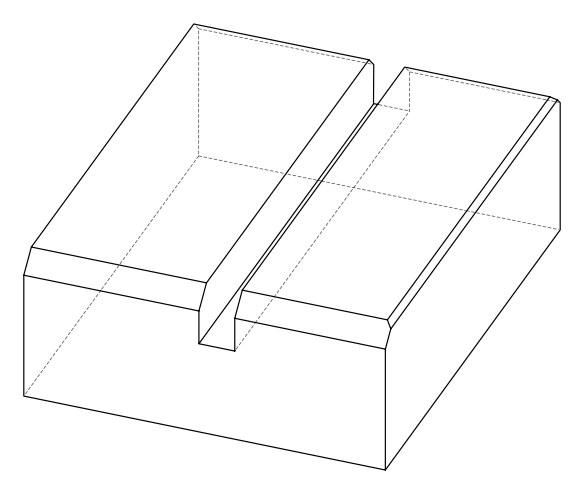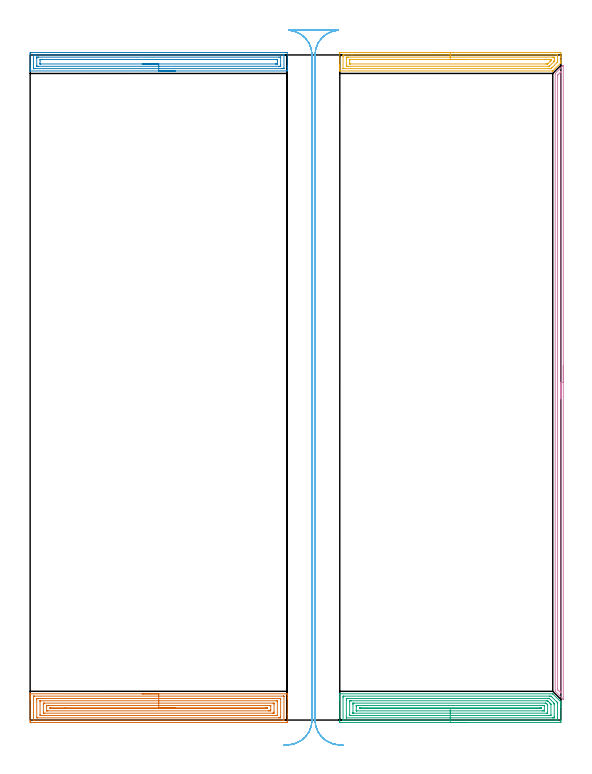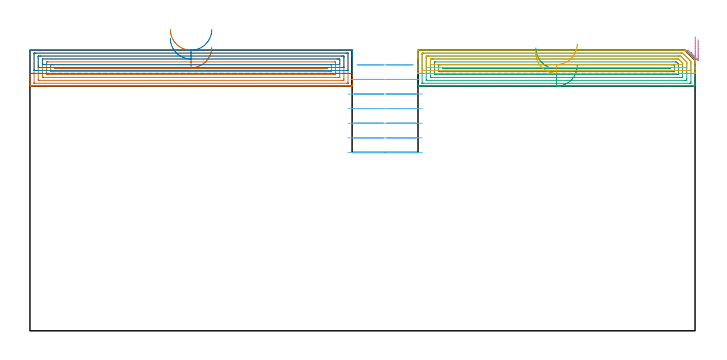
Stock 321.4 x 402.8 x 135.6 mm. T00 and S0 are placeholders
(PLAN: 6 operations, 1 tool changes, 45.7 min)
(1 AREA_MILL | FG_CHAMFER_SURFACE | UGT0205_001 | 8.93 min | 24716 mm3)
(2 AREA_MILL_1 | FG_CHAMFER_SURFACE_1 | UGT0205_001 | 5.25 min | 10163 mm3)
(3 AREA_MILL_2 | FG_CHAMFER_SURFACE_2 | UGT0205_001 | 7.67 min | 21416 mm3)
(4 AREA_MILL_3 | FG_CHAMFER_SURFACE_3 | UGT0205_001 | 6.26 min | 4614 mm3)
(5 AREA_MILL_4 | FG_CHAMFER_SURFACE_4 | UGT0205_001 | 4.52 min | 8709 mm3)
(6 MILL_RECTANGULAR_SLOT | SLOT_RECTANGULAR | UGT0201_018 | Follow Part, ap 7.5, ae 75% | 13.12 min | 629797 mm3)
(TOOL UGT0205_001 | Chamfer Mill 20 x 3 x 45 deg. | D20 FL50 Z2)
(TOOL UGT0201_018 | End mill 30 mm | D30 FL50 Z4)
(OP 1 AREA_MILL)
G17 G21 G94 G90
T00 M6
G54
G17 G0 G90 X67.85 Y15.9 S1061 M3
G43 Z145.6 H0
G94 G1 X67.888 Z144.728 F250.
X68.002 Z143.863
X68.191 Z143.012
X68.453 Z142.18
X68.787 Z141.374
X69.19 Z140.6
X69.659 Z139.864
X70.19 Z139.172
X70.779 Z138.529
X71.422 Z137.939
X72.114 Z137.408
X72.85 Z136.94
X73.624 Z136.537
X74.43 Z136.203
X75.262 Z135.941
X76.114 Z135.752
X76.978 Z135.638
X77.85 Z135.6
X155.535
X155.69 Y15.897 Z135.588
X155.698 Y15.762 Z135.454
X155.7 Y15.62 Z135.32
Y15.297 Z134.996
Y14.647 Z134.342
Y13.446 Z133.143
Y12.895 Z132.589
Y3.533 Z123.23
Y-0.848 Z118.85
X155.697 Y-1.123 Z118.574
X155.69 Y-1.492 Z118.205
X155.469 Y-1.497 Z118.201
X155.088 Y-1.5 Z118.2
X0.612
X0.231 Y-1.497 Z118.201
X0.01 Y-1.492 Z118.205
X0.004 Y-1.123 Z118.574
X0. Y-0.523 Z119.175
Y12.294 Z131.989
Y12.895 Z132.589
Y13.446 Z133.143
Y13.771 Z133.467
Y14.322 Z134.018
Y14.647 Z134.342
Y15.297 Z134.996
Y15.62 Z135.32
X0.002 Y15.762 Z135.454
X0.01 Y15.897 Z135.588
X0.166 Y15.9 Z135.6
X77.85
Y14.486 Z134.186
X153.302 Y14.485 Z134.185
X153.468
X153.651 Y14.481 Z134.181
X153.689 Y14.479 Z134.179
X153.694 Y14.453 Z134.153
X153.697 Y14.424 Z134.124
X153.7 Y14.257 Z133.957
X153.699 Y0.109 Z119.809
X153.695 Y0.004 Z119.704
X153.69 Y-0.063 Z119.637
X153.682 Y-0.079 Z119.621
X153.665 Y-0.081 Z119.619
X153.302 Y-0.085 Z119.615
X153.138 Y-0.086 Z119.614
X2.398 Y-0.085 Z119.615
X2.232
X2.049 Y-0.081 Z119.619
X2.011 Y-0.079 Z119.621
X2.006 Y-0.054 Z119.646
X2.003 Y-0.024 Z119.676
X2. Y0.143 Z119.843
X2.001 Y14.291 Z133.991
X2.005 Y14.395 Z134.095
X2.01 Y14.463 Z134.163
X2.018 Y14.479 Z134.179
X2.035 Y14.481 Z134.181
X2.398 Y14.485 Z134.185
X2.562 Y14.486 Z134.186
X77.85
Y13.071 Z132.771
X151.337
X151.516 Y13.069 Z132.769
X151.687 Y13.065 Z132.765
X151.694 Y12.895 Z132.595
X151.699 Y12.715 Z132.415
X151.7 Y2.201 Z121.901
X151.693 Y1.505 Z121.205
X151.689 Y1.336 Z121.036
X151.516 Y1.333 Z121.033
X150.803 Y1.329 Z121.029
X150.623
X4.363
X4.184 Y1.331 Z121.031
X4.013 Y1.335 Z121.035
X4.006 Y1.505 Z121.205
X4.001 Y1.685 Z121.385
X4. Y12.199 Z131.899
X4.007 Y12.895 Z132.595
X4.011 Y13.064 Z132.764
X4.184 Y13.067 Z132.767
X4.897 Y13.071 Z132.771
X5.077
X77.85
Y11.657 Z131.357
X149.206
X149.564 Y11.655 Z131.355
X149.627 Y11.654 Z131.354
X149.688 Y11.651 Z131.351
X149.7 Y11.143 Z130.843
X149.699 Y2.834 Z122.534
X149.697 Y2.781 Z122.481
X149.693 Y2.756 Z122.456
X149.69 Y2.75 Z122.45
X149.676 Y2.748 Z122.448
X149.537 Y2.744 Z122.444
X149.362 Y2.743 Z122.443
X6.494
X6.136 Y2.745 Z122.445
X6.073 Y2.746 Z122.446
X6.013 Y2.749 Z122.449
X6. Y3.257 Z122.957
X6.001 Y11.566 Z131.266
X6.003 Y11.618 Z131.318
X6.007 Y11.644 Z131.344
X6.01 Y11.65 Z131.35
X6.024 Y11.652 Z131.352
X6.163 Y11.656 Z131.356
X6.338 Y11.657 Z131.357
X77.85
Y10.243 Z129.943
X147.076
X147.49 Y10.239 Z129.939
X147.688 Y10.236 Z129.936
X147.691 Y10.121 Z129.821
X147.699 Y9.631 Z129.331
X147.7 Y5.01 Z124.71
X147.697 Y4.377 Z124.077
X147.69 Y4.168 Z123.868
X147.486 Y4.164 Z123.864
X147.052 Y4.157 Z123.857
X147.028
X8.625
X8.21 Y4.161 Z123.861
X8.012 Y4.164 Z123.864
X8.009 Y4.279 Z123.979
X8.001 Y4.769 Z124.469
Y9.39 Z129.09
X8.003 Y10.023 Z129.723
X8.01 Y10.232 Z129.932
X8.214 Y10.236 Z129.936
X8.648 Y10.243 Z129.943
X8.672
X77.85
Y8.829 Z128.529
X144.945
X145.266 Y8.828 Z128.528
X145.586 Y8.825 Z128.525
X145.676 Y8.822 Z128.522
X145.691 Y8.819 Z128.519
X145.694 Y8.805 Z128.505
X145.697 Y8.77 Z128.47
X145.699 Y8.656 Z128.356
X145.7 Y8.514 Z128.214
X145.699 Y6.336 Z126.036
X145.695 Y5.886 Z125.586
X145.69 Y5.673 Z125.373
X145.684 Y5.578 Z125.278
X145.582 Y5.575 Z125.275
X145.266 Y5.573 Z125.273
X144.693 Y5.571 Z125.271
X144.373
X10.755
X10.434 Y5.572 Z125.272
X10.114 Y5.575 Z125.275
X10.024 Y5.578 Z125.278
X10.009 Y5.581 Z125.281
X10.006 Y5.595 Z125.295
X10.003 Y5.63 Z125.33
X10.001 Y5.744 Z125.444
X10. Y5.886 Z125.586
X10.001 Y8.063 Z127.763
X10.005 Y8.514 Z128.214
X10.01 Y8.727 Z128.427
X10.016 Y8.822 Z128.522
X10.118 Y8.825 Z128.525
X10.434 Y8.827 Z128.527
X11.007 Y8.829 Z128.529
X11.327
X77.85
Y7.415 Z127.115
X142.815
X143.252 Y7.413 Z127.113
X143.48 Y7.411 Z127.111
X143.689 Y7.408 Z127.108
X143.694 Y7.2 Z126.9
Y7.092 Z126.792
X143.689 Y6.992 Z126.692
X143.48 Y6.989 Z126.689
X143.252 Y6.986 Z126.686
X12.658
X12.22 Y6.99 Z126.69
X12.011 Y6.992 Z126.692
X12.006 Y7.2 Z126.9
Y7.308 Z127.008
X12.011 Y7.408 Z127.108
X12.22 Y7.411 Z127.111
X12.449 Y7.414 Z127.114
X21.205 Y7.415 Z127.115
X77.85
X78.722 Z127.153
X79.587 Z127.267
X80.438 Z127.455
X81.27 Z127.718
X82.076 Z128.052
X82.85 Z128.454
X83.586 Z128.923
X84.278 Z129.454
X84.921 Z130.044
X85.51 Z130.687
X86.042 Z131.379
X86.51 Z132.115
X86.913 Z132.888
X87.247 Z133.694
X87.509 Z134.526
X87.698 Z135.378
X87.812 Z136.243
X87.85 Z137.115
G0 Z145.6
M5
M2
(OP 2 AREA_MILL_1)
G17 G21 G94 G90
T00 M6
G54
G17 G0 G90 X87.85 Y393.1 S1061 M3
G43 Z145.6 H0
G94 G1 X87.812 Z144.728 F250.
X87.698 Z143.863
X87.509 Z143.012
X87.247 Z142.18
X86.913 Z141.374
X86.51 Z140.6
X86.042 Z139.864
X85.51 Z139.172
X84.921 Z138.529
X84.278 Z137.939
X83.586 Z137.408
X82.85 Z136.94
X82.076 Z136.537
X81.27 Z136.203
X80.438 Z135.941
X79.587 Z135.752
X78.722 Z135.638
X77.85 Z135.6
X0.165
X0.01 Y393.102 Z135.588
X0.003 Y393.229 Z135.464
X0. Y393.362 Z135.337
Y393.679 Z135.02
Y394.328 Z134.367
Y395.527 Z133.17
Y396.077 Z132.617
Y403.672 Z125.026
X0.004 Y403.947 Z124.751
X0.01 Y404.293 Z124.404
X0.255 Y404.297 Z124.402
X0.612 Y404.3 Z124.4
X155.088
X155.626 Y404.295 Z124.403
X155.69 Y404.292 Z124.406
X155.7 Y404.222 Z124.476
Y396.077 Z132.617
Y395.527 Z133.17
Y395.202 Z133.494
Y394.652 Z134.044
Y394.328 Z134.367
Y393.362 Z135.337
X155.697 Y393.229 Z135.464
X155.69 Y393.102 Z135.588
X155.534 Y393.1 Z135.6
X77.85
Y394.514 Z134.186
X2.398 Y394.515 Z134.185
X2.206 Y394.516 Z134.184
X2.051 Y394.519 Z134.181
X2.018 Y394.521 Z134.179
X2.01 Y394.538 Z134.162
X2.007 Y394.566 Z134.134
X2.001 Y394.716 Z133.984
X2. Y402.587 Z126.113
X2.003 Y402.717 Z125.983
X2.008 Y402.821 Z125.879
X2.012 Y402.879 Z125.821
X2.047 Y402.88 Z125.82
X2.398 Y402.884 Z125.816
X2.589 Y402.885 Z125.815
X3.291 Y402.886 Z125.814
X153.302 Y402.885 Z125.815
X153.494 Y402.884 Z125.816
X153.649 Y402.881 Z125.819
X153.682 Y402.879 Z125.821
X153.69 Y402.862 Z125.838
X153.693 Y402.834 Z125.866
X153.699 Y402.684 Z126.016
X153.7 Y394.813 Z133.887
X153.697 Y394.683 Z134.017
X153.692 Y394.579 Z134.121
X153.688 Y394.521 Z134.179
X153.653 Y394.52 Z134.18
X153.302 Y394.516 Z134.184
X153.111 Y394.515 Z134.185
X152.409 Y394.514 Z134.186
X77.85
Y395.928 Z132.772
X5.077
X4.334 Y395.93 Z132.77
X4.184 Y395.932 Z132.768
X4.034 Y395.935 Z132.765
X4.009 Y395.942 Z132.758
X4.006 Y395.969 Z132.731
X4.002 Y396.017 Z132.683
X4.001 Y396.077 Z132.623
X4. Y396.257 Z132.443
Y400.629 Z128.071
X4.003 Y401.323 Z127.377
X4.006 Y401.413 Z127.287
X4.01 Y401.456 Z127.244
X4.017 Y401.465 Z127.235
X4.037 Y401.467 Z127.233
X4.184 Y401.47 Z127.23
X4.925 Y401.471 Z127.229
X5.077 Y401.472 Z127.228
X150.623
X151.366 Y401.47 Z127.23
X151.516 Y401.468 Z127.232
X151.666 Y401.465 Z127.235
X151.691 Y401.458 Z127.242
X151.694 Y401.431 Z127.269
X151.698 Y401.383 Z127.317
X151.699 Y401.323 Z127.377
X151.7 Y401.143 Z127.557
Y396.771 Z131.929
X151.697 Y396.077 Z132.623
X151.694 Y395.987 Z132.713
X151.69 Y395.944 Z132.756
X151.683 Y395.935 Z132.765
X151.663 Y395.933 Z132.767
X151.516 Y395.93 Z132.77
X150.775 Y395.928 Z132.772
X150.623
X77.85
Y397.343 Z131.357
X6.135
X6.083 Y397.344 Z131.356
X6.028 Y397.347 Z131.353
X6.014 Y397.349 Z131.351
X6.01 Y397.362 Z131.338
X6.006 Y397.409 Z131.291
X6. Y397.796 Z130.904
Y399.574 Z129.126
X6.008 Y399.996 Z128.704
X6.01 Y400.043 Z128.657
X6.075 Y400.05 Z128.65
X6.205 Y400.054 Z128.646
X6.371 Y400.056 Z128.644
X6.863 Y400.057 Z128.643
X7.262
X149.565
X149.617 Y400.056 Z128.644
X149.672 Y400.053 Z128.647
X149.686 Y400.051 Z128.649
X149.69 Y400.038 Z128.662
X149.694 Y399.991 Z128.71
X149.7 Y399.604 Z129.096
Y397.855 Z130.845
Y397.826 Z130.874
X149.692 Y397.404 Z131.296
X149.69 Y397.357 Z131.343
X149.625 Y397.35 Z131.35
X149.495 Y397.346 Z131.354
X149.329 Y397.344 Z131.356
X148.838 Y397.343 Z131.357
X148.438
X77.85
X76.978 Z131.395
X76.114 Z131.509
X75.262 Z131.698
X74.43 Z131.96
X73.624 Z132.294
X72.85 Z132.697
X72.114 Z133.166
X71.422 Z133.697
X70.779 Z134.286
X70.19 Z134.929
X69.659 Z135.622
X69.19 Z136.357
X68.787 Z137.131
X68.453 Z137.937
X68.191 Z138.769
X68.002 Z139.621
X67.888 Z140.486
X67.85 Z141.357
G0 Z145.6
M5
M2
(OP 3 AREA_MILL_2)
G17 G21 G94 G90
T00 M6
G54
G17 G0 G90 X264.45 Y-1.5 S1061 M3
G43 Z145.6 H0
Z128.2
G94 G1 X264.412 Z127.328 F250.
X264.298 Z126.464
X264.109 Z125.612
X263.847 Z124.78
X263.513 Z123.974
X263.11 Z123.2
X262.642 Z122.464
X262.11 Z121.772
X261.521 Z121.129
X260.878 Z120.54
X260.186 Z120.009
X259.45 Z119.54
X258.676 Z119.137
X257.87 Z118.803
X257.038 Z118.541
X256.186 Z118.352
X255.322 Z118.238
X254.45 Z118.2
X188.083
X187.703 Y-1.496 Z118.202
X187.51 Y-1.492 Z118.205
X187.505 Y-1.123 Z118.574
X187.5 Y-0.55 Z119.147
Y12.019 Z131.713
Y12.625 Z132.322
Y12.895 Z132.592
Y13.501 Z133.197
Y13.771 Z133.467
Y14.311 Z134.011
Y15.668 Z135.366
X187.502 Y15.786 Z135.478
X187.51 Y15.897 Z135.589
X187.638 Y15.9 Z135.6
X316.363
X316.495 Y15.897 Z135.589
X316.589 Y15.813 Z135.51
X321.268 Y11.132 Z130.832
X321.39 Y11.001 Z130.694
X321.4 Y10.872 Z130.571
Y10.434 Z130.133
Y9.931 Z129.63
Y9.39 Z129.086
Y8.244 Z127.941
Y7.638 Z127.332
Y-0.55 Z119.147
X321.395 Y-1.123 Z118.574
X321.39 Y-1.492 Z118.205
X321.197 Y-1.496 Z118.202
X320.817 Y-1.5 Z118.2
X254.45
Y-0.086 Z119.614
X189.865 Y-0.085 Z119.615
X189.699 Y-0.084 Z119.616
X189.534 Y-0.079 Z119.621
X189.509 Y-0.071 Z119.629
X189.504 Y-0.051 Z119.649
X189.501 Y-0.029 Z119.671
Y13.771 Z133.471
X189.502 Y14.127 Z133.827
X189.511 Y14.479 Z134.179
X189.865 Y14.484 Z134.184
X190.029 Y14.485 Z134.185
X314.581
X314.747 Y14.484 Z134.184
X315.472 Y14.471 Z134.171
X316.179 Y13.771 Z133.471
X316.363 Y13.587 Z133.287
X318.808 Y11.143 Z130.843
X319.036 Y10.914 Z130.614
X319.354 Y10.584 Z130.284
X319.39 Y10.543 Z130.243
X319.395 Y10.481 Z130.181
X319.399 Y10.386 Z130.086
X319.4 Y0.629 Z120.329
X319.398 Y0.273 Z119.973
X319.389 Y-0.079 Z119.621
X319.036 Y-0.084 Z119.616
X318.871 Y-0.085 Z119.615
X254.45 Y-0.086 Z119.614
Y1.328 Z121.028
X191.646 Y1.329 Z121.029
X191.586 Y1.33 Z121.03
X191.539 Y1.332 Z121.032
X191.515 Y1.335 Z121.035
X191.51 Y1.362 Z121.062
X191.504 Y1.505 Z121.205
X191.5 Y1.648 Z121.348
Y12.162 Z131.862
X191.504 Y12.895 Z132.595
X191.508 Y13.031 Z132.731
X191.519 Y13.065 Z132.765
X191.557 Y13.067 Z132.767
X191.646 Y13.069 Z132.769
X192.357 Y13.071 Z132.771
X192.537
X313.511
X313.691 Y13.07 Z132.77
X314.409 Y13.064 Z132.764
X314.581 Y12.917 Z132.617
X317.254 Y10.247 Z129.947
X317.357 Y10.136 Z129.836
X317.38 Y10.109 Z129.809
X317.39 Y10.013 Z129.713
X317.396 Y9.821 Z129.521
X317.399 Y9.534 Z129.234
X317.4 Y9.39 Z129.09
Y2.238 Z121.938
X317.396 Y1.505 Z121.205
X317.392 Y1.369 Z121.069
X317.381 Y1.335 Z121.035
X317.343 Y1.333 Z121.033
X317.254 Y1.331 Z121.031
X316.543 Y1.329 Z121.029
X316.363 Y1.328 Z121.028
X254.45
Y2.743 Z122.443
X193.951
X193.612 Y2.745 Z122.445
X193.545 Y2.747 Z122.447
X193.52 Y2.749 Z122.449
X193.51 Y2.773 Z122.473
X193.507 Y2.855 Z122.555
X193.5 Y3.186 Z122.886
X193.501 Y11.143 Z130.843
X193.507 Y11.545 Z131.245
X193.51 Y11.64 Z131.34
X193.622 Y11.65 Z131.35
X193.799 Y11.653 Z131.353
X194.319 Y11.656 Z131.356
X194.686 Y11.657 Z131.357
X312.8
X313.168 Y11.656 Z131.356
X313.298 Y11.654 Z131.354
X313.362 Y11.65 Z131.35
X313.393 Y11.646 Z131.346
X313.459 Y11.584 Z131.284
X313.691 Y11.36 Z131.06
X314.784 Y10.266 Z129.966
X314.98 Y10.068 Z129.768
X315.349 Y9.69 Z129.39
X315.39 Y9.635 Z129.335
X315.394 Y9.612 Z129.312
X315.397 Y9.562 Z129.262
X315.4 Y9.461 Z129.161
Y9.39 Z129.09
X315.399 Y3.257 Z122.957
X315.393 Y2.855 Z122.555
X315.39 Y2.76 Z122.46
X315.278 Y2.75 Z122.45
X315.101 Y2.747 Z122.447
X314.581 Y2.744 Z122.444
X314.214 Y2.743 Z122.443
X254.45
Y4.157 Z123.857
X196.077
X195.665 Y4.159 Z123.859
X195.563 Y4.162 Z123.862
X195.519 Y4.164 Z123.864
X195.51 Y4.193 Z123.893
X195.507 Y4.288 Z123.988
X195.501 Y4.723 Z124.423
X195.5 Y9.39 Z129.09
X195.503 Y9.978 Z129.678
X195.51 Y10.177 Z129.877
X195.514 Y10.236 Z129.936
X195.559 Y10.238 Z129.938
X195.667 Y10.24 Z129.94
X196.1 Y10.243 Z129.943
X311.933
X312.149 Y10.236 Z129.936
X312.368 Y10.222 Z129.922
X312.8 Y9.799 Z129.499
X313.208 Y9.39 Z129.09
X313.34 Y9.253 Z128.953
X313.385 Y9.205 Z128.905
X313.39 Y9.168 Z128.868
X313.394 Y9.095 Z128.795
X313.399 Y8.8 Z128.5
X313.4 Y5.01 Z124.71
X313.397 Y4.422 Z124.122
X313.39 Y4.223 Z123.923
X313.386 Y4.163 Z123.863
X313.341 Y4.162 Z123.862
X313.233 Y4.159 Z123.859
X312.8 Y4.157 Z123.857
X254.45
Y5.571 Z125.271
X197.882 Y5.572 Z125.272
X197.562 Y5.575 Z125.275
X197.522 Y5.578 Z125.278
X197.51 Y5.58 Z125.28
X197.507 Y5.594 Z125.294
X197.503 Y5.66 Z125.36
X197.501 Y5.761 Z125.461
X197.5 Y5.886 Z125.586
Y8.014 Z127.714
X197.501 Y8.514 Z128.214
X197.503 Y8.702 Z128.402
X197.507 Y8.795 Z128.495
X197.51 Y8.816 Z128.516
X197.52 Y8.822 Z128.522
X197.566 Y8.825 Z128.525
X197.882 Y8.827 Z128.527
X198.453 Y8.829 Z128.529
X198.773
X310.127 Y8.828 Z128.528
X310.701 Y8.826 Z128.526
X311.018 Y8.822 Z128.522
X311.325 Y8.815 Z128.515
X311.39 Y8.737 Z128.437
X311.394 Y8.639 Z128.339
X311.397 Y8.514 Z128.214
X311.4 Y8.139 Z127.839
X311.399 Y5.886 Z125.586
X311.397 Y5.698 Z125.398
X311.393 Y5.604 Z125.304
X311.391 Y5.584 Z125.284
X311.38 Y5.578 Z125.278
X311.334 Y5.575 Z125.275
X311.018 Y5.573 Z125.273
X310.447 Y5.571 Z125.271
X310.127
X254.45
Y6.985 Z126.685
X200.1
X199.664 Y6.986 Z126.686
X199.591 Y6.988 Z126.688
X199.535 Y6.992 Z126.692
X199.51 Y6.998 Z126.698
X199.507 Y7.039 Z126.739
X199.502 Y7.2 Z126.9
Y7.28 Z126.98
X199.506 Y7.361 Z127.061
X199.51 Y7.408 Z127.108
X199.555 Y7.41 Z127.11
X199.664 Y7.413 Z127.113
X199.891 Y7.414 Z127.114
X308.8 Y7.415 Z127.115
X309.236 Y7.414 Z127.114
X309.309 Y7.412 Z127.112
X309.365 Y7.408 Z127.108
X309.39 Y7.402 Z127.102
X309.393 Y7.361 Z127.061
X309.398 Y7.2 Z126.9
Y7.12 Z126.82
X309.394 Y7.039 Z126.739
X309.39 Y6.992 Z126.692
X309.345 Y6.99 Z126.69
X309.236 Y6.987 Z126.687
X309.009 Y6.986 Z126.686
X308.782 Y6.985 Z126.685
X254.45
X253.578 Z126.723
X252.714 Z126.837
X251.862 Z127.026
X251.03 Z127.288
X250.224 Z127.622
X249.45 Z128.025
X248.714 Z128.494
X248.022 Z129.025
X247.379 Z129.614
X246.79 Z130.257
X246.258 Z130.95
X245.79 Z131.685
X245.387 Z132.459
X245.053 Z133.265
X244.791 Z134.097
X244.602 Z134.949
X244.488 Z135.814
X244.45 Z136.685
G0 Z145.6
M5
M2
(OP 4 AREA_MILL_3)
G17 G21 G94 G90
T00 M6
G54
G17 G0 G90 X322.9 Y214.5 S1061 M3
G43 Z145.6 H0
Z140.7
G94 G1 Y214.462 Z139.828 F250.
Y214.348 Z138.964
Y214.159 Z138.112
Y213.897 Z137.28
Y213.563 Z136.474
Y213.16 Z135.7
Y212.691 Z134.964
Y212.16 Z134.272
Y211.571 Z133.629
Y210.928 Z133.04
Y210.236 Z132.508
Y209.5 Z132.04
Y208.726 Z131.637
Y207.92 Z131.303
Y207.088 Z131.041
Y206.236 Z130.852
Y205.372 Z130.738
Y204.5 Z130.7
Y12.684 Z130.699
X322.899 Y12.612
X322.897 Y12.571 Z130.697
X322.894 Y12.544 Z130.699
X322.89 Y12.518 Z130.701
X322.811 Y12.587 Z130.784
X322.681 Y12.718 Z130.917
X318.245 Y17.155 Z135.354
X318.081 Y17.32 Z135.516
X318.003 Y17.405 Z135.589
X318. Y17.602 Z135.6
Y391.398
X318.004 Y391.595 Z135.589
X318.082 Y391.684 Z135.515
X320.884 Y394.485 Z132.715
X322.715 Y396.316 Z130.882
X322.747 Y396.349 Z130.85
X322.811 Y396.413 Z130.784
X322.89 Y396.482 Z130.701
X322.894 Y396.456 Z130.699
X322.897 Y396.429 Z130.697
X322.899 Y396.388 Z130.699
Y396.333
X322.9 Y204.5 Z130.7
X321.486 Z132.114
X321.485 Y17.602 Z132.115
X321.483 Y16.986 Z132.117
X321.48 Y16.708 Z132.12
X321.473 Y16.388 Z132.127
X321.145 Y16.708 Z132.455
X320.015 Y17.834 Z133.585
X319.689 Y18.161 Z133.911
X319.524 Y18.329 Z134.076
X319.442 Y18.417 Z134.158
X319.424 Y18.438 Z134.176
X319.42 Y18.457 Z134.18
X319.418 Y18.496 Z134.182
X319.415 Y19.114 Z134.185
X319.414 Y19.39 Z134.186
Y389.61
X319.416 Y390.227 Z134.184
X319.42 Y390.504 Z134.18
X319.421 Y390.539 Z134.179
X319.434 Y390.573 Z134.166
X319.491 Y390.635 Z134.109
X319.579 Y390.727 Z134.021
X319.689 Y390.839 Z133.911
X320.015 Y391.166 Z133.585
X321.011 Y392.162 Z132.589
X321.142 Y392.292 Z132.458
X321.259 Y392.406 Z132.341
X321.458 Y392.596 Z132.142
X321.479 Y392.607 Z132.121
X321.481 Y392.572 Z132.119
X321.485 Y392.292 Z132.115
Y392.094
X321.486 Y204.5 Z132.114
Y203.628 Z132.152
Y202.763 Z132.266
Y201.912 Z132.455
Y201.08 Z132.717
Y200.274 Z133.051
Y199.5 Z133.454
Y198.764 Z133.923
Y198.072 Z134.454
Y197.429 Z135.043
Y196.84 Z135.686
Y196.308 Z136.378
Y195.84 Z137.114
Y195.437 Z137.888
Y195.103 Z138.694
Y194.841 Z139.526
Y194.652 Z140.378
Y194.538 Z141.243
Y194.5 Z142.114
G0 Z145.6
M5
M2
(OP 5 AREA_MILL_4)
G17 G21 G94 G90
T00 M6
G54
G17 G0 G90 X244.45 Y404.3 S1061 M3
G43 Z145.6 H0
Z134.4
G94 G1 X244.488 Z133.528 F250.
X244.602 Z132.664
X244.791 Z131.812
X245.053 Z130.98
X245.387 Z130.174
X245.79 Z129.4
X246.258 Z128.664
X246.79 Z127.972
X247.379 Z127.329
X248.022 Z126.74
X248.714 Z126.208
X249.45 Z125.74
X250.224 Z125.337
X251.03 Z125.003
X251.862 Z124.741
X252.713 Z124.552
X253.578 Z124.438
X254.45 Z124.4
X320.457
X320.817 Y404.299 Z124.401
X321.173 Y404.296 Z124.402
X321.39 Y404.292 Z124.404
X321.4 Y403.947 Z124.749
Y402.198 Z126.497
Y401.593 Z127.104
Y401.323 Z127.374
Y399.574 Z129.121
Y399.035 Z129.664
Y398.365 Z130.334
Y398.331 Z130.367
X321.398 Y398.092 Z130.601
X321.39 Y397.999 Z130.694
X321.3 Y397.899 Z130.799
X318.166 Y394.765 Z133.934
X316.854 Y393.453 Z135.245
X316.808 Y393.408 Z135.291
X316.575 Y393.176 Z135.52
X316.495 Y393.103 Z135.589
X316.363 Y393.1 Z135.6
X187.637
X187.51 Y393.102 Z135.589
X187.503 Y393.206 Z135.486
X187.5 Y393.318 Z135.381
Y393.993 Z134.706
Y394.663 Z134.036
Y395.202 Z133.494
Y395.472 Z133.225
Y396.077 Z132.62
Y396.346 Z132.351
Y396.951 Z131.743
Y403.947 Z124.75
X187.504 Y404.253 Z124.444
X187.51 Y404.292 Z124.405
X187.551 Y404.299 Z124.399
X188.083 Y404.3 Z124.4
X254.45
Y402.886 Z125.814
X319.035 Y402.885 Z125.815
X319.227 Y402.884 Z125.816
X319.365 Y402.88 Z125.82
X319.391 Y402.878 Z125.822
X319.395 Y402.86 Z125.84
X319.397 Y402.839 Z125.861
X319.4 Y402.715 Z125.985
X319.399 Y399.217 Z129.483
X319.394 Y398.7 Z130.
X319.39 Y398.522 Z130.178
X319.38 Y398.442 Z130.258
X319.341 Y398.4 Z130.3
X319.035 Y398.086 Z130.614
X316.152 Y395.202 Z133.498
X315.814 Y394.867 Z133.833
X315.472 Y394.529 Z134.171
X315.275 Y394.521 Z134.179
X314.581 Y394.516 Z134.184
X314.391 Y394.515 Z134.185
X189.864
X189.673 Y394.516 Z134.184
X189.535 Y394.52 Z134.18
X189.509 Y394.522 Z134.178
X189.505 Y394.54 Z134.16
X189.503 Y394.561 Z134.139
X189.5 Y394.685 Z134.015
Y401.681 Z127.019
X189.503 Y402.198 Z126.502
X189.507 Y402.548 Z126.152
X189.524 Y402.879 Z125.821
X189.864 Y402.883 Z125.817
X190.055 Y402.885 Z125.815
X194.914 Y402.886 Z125.814
X254.45
Y401.472 Z127.228
X316.363 Y401.471 Z127.229
X317.106 Y401.469 Z127.231
X317.254 Y401.465 Z127.235
X317.39 Y401.46 Z127.24
X317.395 Y401.323 Z127.377
X317.399 Y401.181 Z127.519
X317.4 Y400.449 Z128.251
Y399.431 Z129.269
X317.399 Y399.288 Z129.412
X317.393 Y399.001 Z129.699
X317.39 Y398.92 Z129.78
X317.376 Y398.887 Z129.813
X317.342 Y398.848 Z129.852
X317.254 Y398.753 Z129.947
X317.227 Y398.726 Z129.974
X314.579 Y396.078 Z132.622
X314.476 Y395.983 Z132.717
X314.435 Y395.945 Z132.755
X314.294 Y395.935 Z132.765
X313.992 Y395.931 Z132.769
X313.841 Y395.929 Z132.771
X192.537
X191.794 Y395.931 Z132.769
X191.646 Y395.935 Z132.765
X191.51 Y395.94 Z132.76
X191.505 Y396.077 Z132.623
X191.501 Y396.219 Z132.481
X191.5 Y400.592 Z128.108
X191.505 Y401.323 Z127.377
X191.507 Y401.46 Z127.24
X191.646 Y401.465 Z127.235
X192.387 Y401.471 Z127.229
X192.537
X254.45 Y401.472 Z127.228
Y400.057 Z128.643
X314.981
X315.287 Y400.053 Z128.647
X315.342 Y400.051 Z128.649
X315.39 Y400.046 Z128.654
X315.392 Y399.97 Z128.73
X315.399 Y399.646 Z129.054
X315.397 Y399.574 Z129.126
X315.39 Y399.376 Z129.324
X315.274 Y399.234 Z129.466
X315.105 Y399.06 Z129.64
X314.751 Y398.7 Z130.
X313.69 Y397.64 Z131.06
X313.451 Y397.411 Z131.289
X313.386 Y397.35 Z131.35
X313.287 Y397.347 Z131.353
X312.8 Y397.344 Z131.356
X312.401 Y397.343 Z131.357
X193.919
X193.613 Y397.347 Z131.353
X193.558 Y397.349 Z131.351
X193.51 Y397.354 Z131.346
X193.5 Y397.826 Z130.874
Y399.504 Z129.196
Y399.574 Z129.126
X193.504 Y399.976 Z128.724
X193.507 Y400.026 Z128.674
X193.509 Y400.046 Z128.654
X193.533 Y400.05 Z128.65
X193.663 Y400.054 Z128.646
X193.828 Y400.056 Z128.644
X198.451 Y400.057 Z128.643
X254.45
X255.322 Z128.681
X256.186 Z128.795
X257.038 Z128.983
X257.87 Z129.246
X258.676 Z129.58
X259.45 Z129.982
X260.186 Z130.451
X260.878 Z130.982
X261.521 Z131.572
X262.11 Z132.215
X262.642 Z132.907
X263.11 Z133.643
X263.513 Z134.416
X263.847 Z135.222
X264.109 Z136.054
X264.298 Z136.906
X264.412 Z137.771
X264.45 Z138.643
G0 Z145.6
M5
M2
(OP 6 MILL_RECTANGULAR_SLOT)
G17 G21 G94 G90
T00 M6
G54
G17 G0 G90 X185.279 Y-15.135 S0 M3
G43 Z145.6 H0
Z128.543
G94 G1 X182.454 Y-14.126 F250.
G2 X172.5 Y0. R15. F500.
G1 Y402.8
G2 X184.685 Y417.534 R15.
G1 X184.691 Y417.563
G3 X182.035 Y417.8 R15.
G1 X161.164
G3 X158.509 Y417.563 R15.
G1 X158.515 Y417.534
G2 X170.7 Y402.8 R15.
G1 Y0.
G2 X160.745 Y-14.126 R15.
G1 X157.92 Y-15.135 F250.
G0 X188.074 Y-15.286 Z121.486
G1 X185.113 Y-14.809
G2 X172.5 Y0. R15. F500.
G1 Y402.8
G2 X186.552 Y417.77 R15.
G1 Y417.8
X156.648
Y417.77
G2 X170.7 Y402.8 R15.
G1 Y0.
G2 X158.086 Y-14.809 R15.
G1 X155.125 Y-15.286 F250.
G0 X189.546 Y-15.16 Z114.429
G1 X186.552 Y-14.97
G2 X172.5 Y0. R15. F500.
G1 Y402.8
G2 X186.552 Y417.77 R15.
G1 Y417.8
X156.648
Y417.77
G2 X170.7 Y402.8 R15.
G1 Y0.
G2 X156.648 Y-14.97 R15.
G1 X153.654 Y-15.16 F250.
G0 X189.546 Z107.371
G1 X186.552 Y-14.97
G2 X172.5 Y0. R15. F500.
G1 Y402.8
G2 X186.552 Y417.77 R15.
G1 Y417.8
X156.648
Y417.77
G2 X170.7 Y402.8 R15.
G1 Y0.
G2 X156.648 Y-14.97 R15.
G1 X153.654 Y-15.16 F250.
G0 X189.546 Z100.314
G1 X186.552 Y-14.97
G2 X172.5 Y0. R15. F500.
G1 Y402.8
G2 X186.552 Y417.77 R15.
G1 Y417.8
X156.648
Y417.77
G2 X170.7 Y402.8 R15.
G1 Y0.
G2 X156.648 Y-14.97 R15.
G1 X153.654 Y-15.16 F250.
G0 X189.546 Z93.257
G1 X186.552 Y-14.97
G2 X172.5 Y0. R15. F500.
G1 Y402.8
G2 X186.552 Y417.77 R15.
G1 Y417.8
X156.648
Y417.77
G2 X170.7 Y402.8 R15.
G1 Y0.
G2 X156.648 Y-14.97 R15.
G1 X153.654 Y-15.16 F250.
G0 X189.546 Z86.2
G1 X186.552 Y-14.97
G2 X172.5 Y0. R15. F500.
G1 Y402.8
G2 X186.552 Y417.77 R15.
G1 Y417.8
X156.648
Y417.77
G2 X170.7 Y402.8 R15.
G1 Y0.
G2 X156.648 Y-14.97 R15.
G1 X153.654 Y-15.16 F250.
G0 Z145.6
M5
M2
